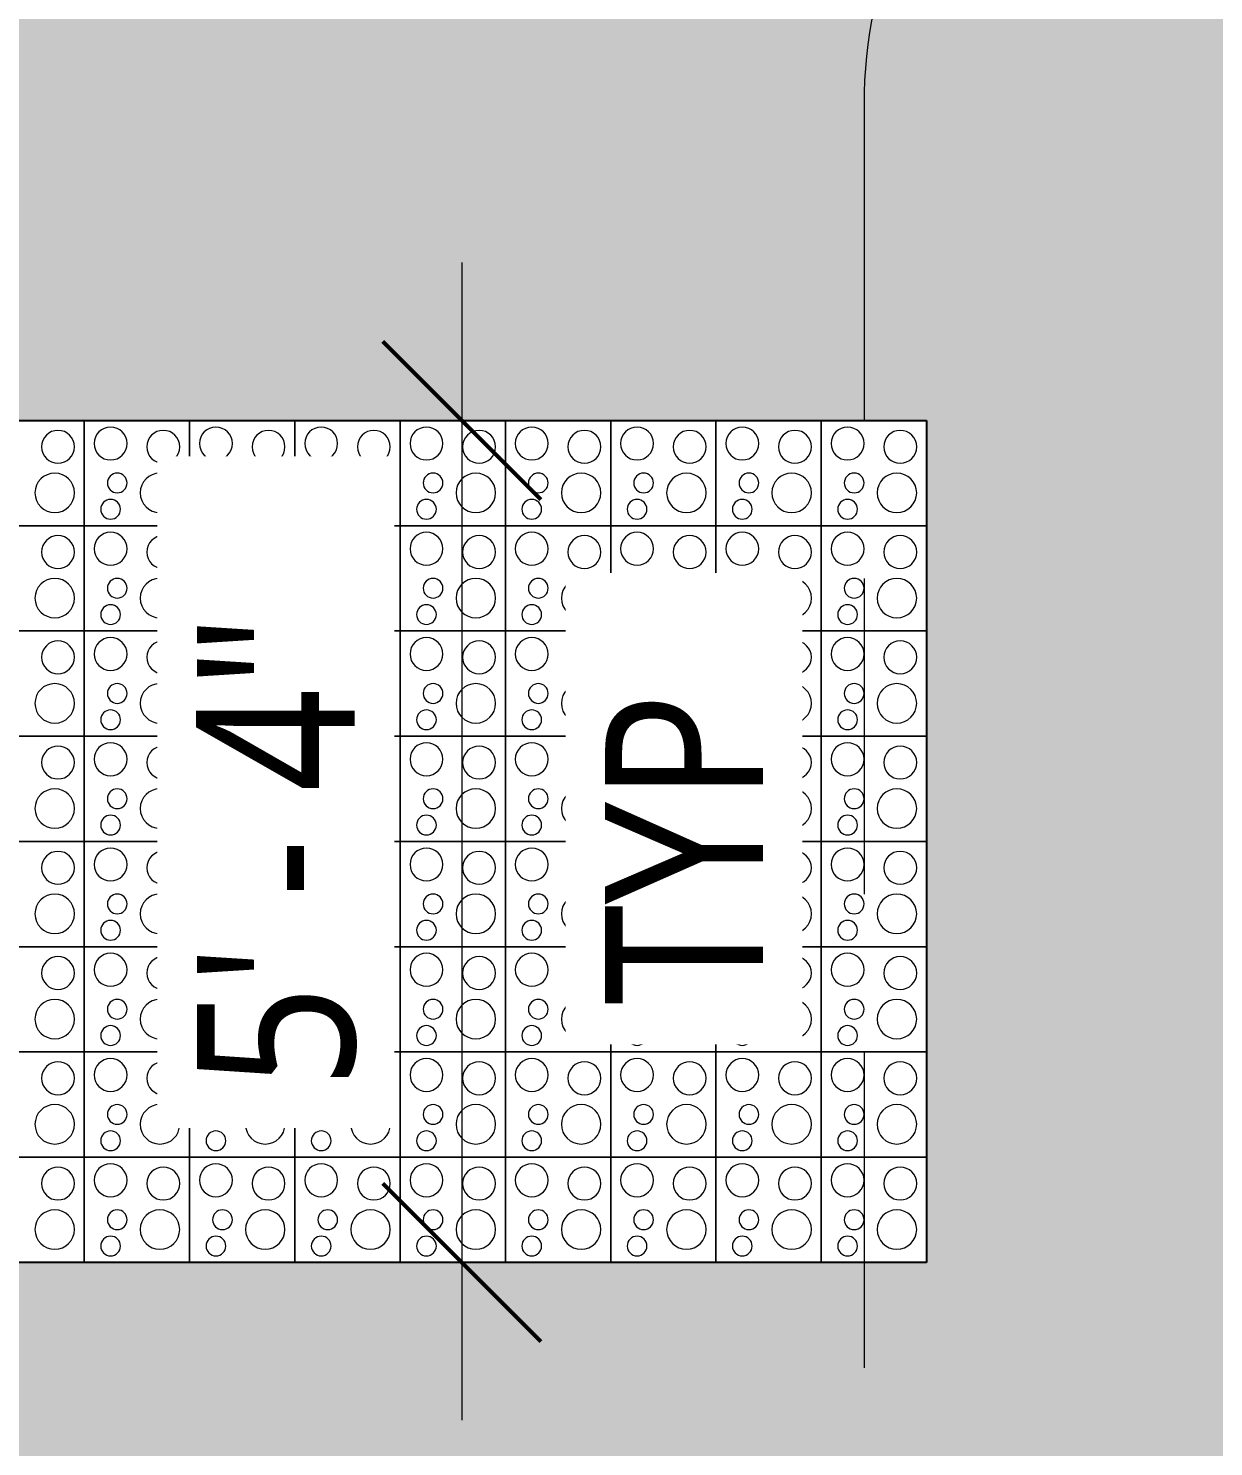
# Model space of a CAD drawing. Header units: inches. Extents: x 6 to 15224, y -733 to 6300.
# Drawn here: x 10383.9 to 10473.9, y 5111 to 5218.8 of the extents above; entities that cross this region are included whole.
import ezdxf

# ---------------------------------------------------------------- set-up
doc = ezdxf.new("R2010")
doc.units = ezdxf.units.IN
doc.header["$MEASUREMENT"] = 0
doc.linetypes.add('Hidden 3_16_', pattern=[36, 24, -12])
for name, color, linetype, lineweight in [('A-ANNO-DIMS', 211, 'Continuous', 13), ('A-ANNO-DIMS-128', 211, 'Continuous', 13), ('A-GLAZ', 151, 'Continuous', 25), ('A-WALL', 113, 'Continuous', 25), ('A-WALL-PATT', 111, 'Continuous', 25), ('M-EQPM-HDLN', 50, 'Hidden 3_16_', 13)]:
    doc.layers.add(name, color=color, linetype=linetype, lineweight=lineweight)
doc.styles.add('Open Sans_8', font='OpenSans-Regular.ttf', dxfattribs={"width": 0.88, "height": 12})
doc.dimstyles.new('Linear_-_3_32__1', dxfattribs={"dimscale": 12, "dimtxt": 12.89496, "dimasz": 1, "dimexe": 1, "dimexo": 0.666667, "dimgap": 0.333333, "dimtad": 1, "dimdec": 8, "dimrnd": 0.003906, "dimzin": 3, "dimdsep": 46, "dimlunit": 4, "dimtxsty": 'Open Sans_8', "dimblk1": 'OBLIQUE', "dimblk2": 'OBLIQUE', "dimsah": 1, "dimcen": 0.09, "dimdle": 1, "dimadec": 3, "dimazin": 2, "dimtfac": 1, "dimtdec": 4, "dimtix": 1, "dimtmove": 0, "dimatfit": 3, "dimfxl": 1, "dimtvp": 1, "dimtfill": 1, "dimfrac": 2, "dimtolj": 1, "dimtzin": 0, "dimarcsym": 2})

# ---------------------------------------------------------------- blocks, each defined once
blk = doc.blocks.new('ME Louvers w Trim-AM - 48_ x 120_-V173-EAST ELEVATION')
at = {"layer": 'M-EQPM-HDLN'}
blk.add_line((929.25, 5213), (929.25, 5091.5), dxfattribs=at)
blk.add_arc((965.25, 5213), 36, 90, 180, dxfattribs=at)
blk = doc.blocks.new('WD Breeze Block-TS - 8x18-20231558-EAST ELEVATION')
at = {"layer": 'A-GLAZ', "lineweight": 13}
for p, q in [((558, 5181), (558, 5189)), ((558, 5189), (558, 5181)), ((566, 5181), (566, 5189)), ((566, 5189), (566, 5181)), ((574, 5181), (574, 5189)), ((574, 5189), (574, 5181)), ((582, 5181), (582, 5189)), ((582, 5189), (582, 5181)), ((590, 5181), (590, 5189)), ((590, 5189), (590, 5181)), ((598, 5181), (598, 5189)), ((598, 5189), (598, 5181)), ((606, 5181), (606, 5189)), ((606, 5189), (606, 5181)), ((614, 5181), (614, 5189)), ((614, 5189), (614, 5181)), ((558, 5181), (550, 5181)), ((550, 5181), (558, 5181)), ((566, 5181), (558, 5181)), ((558, 5173), (558, 5181)), ((558, 5181), (566, 5181)), ((558, 5181), (558, 5173)), ((574, 5181), (566, 5181)), ((566, 5173), (566, 5181)), ((566, 5181), (574, 5181)), ((566, 5181), (566, 5173)), ((582, 5181), (574, 5181)), ((574, 5173), (574, 5181)), ((574, 5181), (582, 5181)), ((574, 5181), (574, 5173)), ((590, 5181), (582, 5181)), ((582, 5173), (582, 5181)), ((582, 5181), (590, 5181)), ((582, 5181), (582, 5173)), ((598, 5181), (590, 5181)), ((590, 5173), (590, 5181)), ((590, 5181), (598, 5181)), ((590, 5181), (590, 5173)), ((606, 5181), (598, 5181)), ((598, 5173), (598, 5181)), ((598, 5181), (606, 5181)), ((598, 5181), (598, 5173)), ((614, 5181), (606, 5181)), ((606, 5173), (606, 5181)), ((606, 5181), (614, 5181)), ((606, 5181), (606, 5173)), ((622, 5181), (614, 5181)), ((614, 5173), (614, 5181)), ((614, 5181), (622, 5181)), ((614, 5181), (614, 5173)), ((558, 5173), (550, 5173)), ((550, 5173), (558, 5173)), ((566, 5173), (558, 5173)), ((558, 5165), (558, 5173)), ((558, 5173), (566, 5173)), ((558, 5173), (558, 5165)), ((574, 5173), (566, 5173)), ((566, 5165), (566, 5173)), ((566, 5173), (574, 5173)), ((566, 5173), (566, 5165)), ((582, 5173), (574, 5173)), ((574, 5165), (574, 5173)), ((574, 5173), (582, 5173)), ((574, 5173), (574, 5165)), ((590, 5173), (582, 5173)), ((582, 5165), (582, 5173)), ((582, 5173), (590, 5173)), ((582, 5173), (582, 5165)), ((598, 5173), (590, 5173)), ((590, 5165), (590, 5173)), ((590, 5173), (598, 5173)), ((590, 5173), (590, 5165)), ((606, 5173), (598, 5173)), ((598, 5165), (598, 5173)), ((598, 5173), (606, 5173)), ((598, 5173), (598, 5165)), ((614, 5173), (606, 5173)), ((606, 5165), (606, 5173)), ((606, 5173), (614, 5173)), ((606, 5173), (606, 5165)), ((622, 5173), (614, 5173)), ((614, 5165), (614, 5173)), ((614, 5173), (622, 5173)), ((614, 5173), (614, 5165)), ((558, 5165), (550, 5165)), ((550, 5165), (558, 5165)), ((566, 5165), (558, 5165)), ((558, 5157), (558, 5165)), ((558, 5165), (566, 5165)), ((558, 5165), (558, 5157)), ((574, 5165), (566, 5165)), ((566, 5157), (566, 5165)), ((566, 5165), (574, 5165)), ((566, 5165), (566, 5157)), ((582, 5165), (574, 5165)), ((574, 5157), (574, 5165)), ((574, 5165), (582, 5165)), ((574, 5165), (574, 5157)), ((590, 5165), (582, 5165)), ((582, 5157), (582, 5165)), ((582, 5165), (590, 5165)), ((582, 5165), (582, 5157)), ((598, 5165), (590, 5165)), ((590, 5157), (590, 5165)), ((590, 5165), (598, 5165)), ((590, 5165), (590, 5157)), ((606, 5165), (598, 5165)), ((598, 5157), (598, 5165)), ((598, 5165), (606, 5165)), ((598, 5165), (598, 5157)), ((614, 5165), (606, 5165)), ((606, 5157), (606, 5165)), ((606, 5165), (614, 5165)), ((606, 5165), (606, 5157)), ((622, 5165), (614, 5165)), ((614, 5157), (614, 5165)), ((614, 5165), (622, 5165)), ((614, 5165), (614, 5157)), ((558, 5157), (550, 5157)), ((550, 5157), (558, 5157)), ((566, 5157), (558, 5157)), ((558, 5149), (558, 5157)), ((558, 5157), (566, 5157)), ((558, 5157), (558, 5149)), ((574, 5157), (566, 5157)), ((566, 5149), (566, 5157)), ((566, 5157), (574, 5157)), ((566, 5157), (566, 5149)), ((582, 5157), (574, 5157)), ((574, 5149), (574, 5157)), ((574, 5157), (582, 5157)), ((574, 5157), (574, 5149)), ((590, 5157), (582, 5157)), ((582, 5149), (582, 5157)), ((582, 5157), (590, 5157)), ((582, 5157), (582, 5149)), ((598, 5157), (590, 5157)), ((590, 5149), (590, 5157)), ((590, 5157), (598, 5157)), ((590, 5157), (590, 5149)), ((606, 5157), (598, 5157)), ((598, 5149), (598, 5157)), ((598, 5157), (606, 5157)), ((598, 5157), (598, 5149)), ((614, 5157), (606, 5157)), ((606, 5149), (606, 5157)), ((606, 5157), (614, 5157)), ((606, 5157), (606, 5149)), ((622, 5157), (614, 5157)), ((614, 5149), (614, 5157)), ((614, 5157), (622, 5157)), ((614, 5157), (614, 5149)), ((558, 5149), (550, 5149)), ((550, 5149), (558, 5149)), ((566, 5149), (558, 5149)), ((558, 5141), (558, 5149)), ((558, 5149), (566, 5149)), ((558, 5149), (558, 5141)), ((574, 5149), (566, 5149)), ((566, 5141), (566, 5149)), ((566, 5149), (574, 5149)), ((566, 5149), (566, 5141)), ((582, 5149), (574, 5149)), ((574, 5141), (574, 5149)), ((574, 5149), (582, 5149)), ((574, 5149), (574, 5141)), ((590, 5149), (582, 5149)), ((582, 5141), (582, 5149)), ((582, 5149), (590, 5149)), ((582, 5149), (582, 5141)), ((598, 5149), (590, 5149)), ((590, 5141), (590, 5149)), ((590, 5149), (598, 5149)), ((590, 5149), (590, 5141)), ((606, 5149), (598, 5149)), ((598, 5141), (598, 5149)), ((598, 5149), (606, 5149)), ((598, 5149), (598, 5141)), ((614, 5149), (606, 5149)), ((606, 5141), (606, 5149)), ((606, 5149), (614, 5149)), ((606, 5149), (606, 5141)), ((622, 5149), (614, 5149)), ((614, 5141), (614, 5149)), ((614, 5149), (622, 5149)), ((614, 5149), (614, 5141)), ((558, 5141), (550, 5141)), ((550, 5141), (558, 5141)), ((566, 5141), (558, 5141)), ((558, 5133), (558, 5141)), ((558, 5141), (566, 5141)), ((558, 5141), (558, 5133)), ((574, 5141), (566, 5141)), ((566, 5133), (566, 5141)), ((566, 5141), (574, 5141)), ((566, 5141), (566, 5133)), ((582, 5141), (574, 5141)), ((574, 5133), (574, 5141)), ((574, 5141), (582, 5141)), ((574, 5141), (574, 5133)), ((590, 5141), (582, 5141)), ((582, 5133), (582, 5141)), ((582, 5141), (590, 5141)), ((582, 5141), (582, 5133)), ((598, 5141), (590, 5141)), ((590, 5133), (590, 5141)), ((590, 5141), (598, 5141)), ((590, 5141), (590, 5133)), ((606, 5141), (598, 5141)), ((598, 5133), (598, 5141)), ((598, 5141), (606, 5141)), ((598, 5141), (598, 5133)), ((614, 5141), (606, 5141)), ((606, 5133), (606, 5141)), ((606, 5141), (614, 5141)), ((606, 5141), (606, 5133)), ((622, 5141), (614, 5141)), ((614, 5133), (614, 5141)), ((614, 5141), (622, 5141)), ((614, 5141), (614, 5133)), ((558, 5133), (550, 5133)), ((550, 5133), (558, 5133)), ((566, 5133), (558, 5133)), ((558, 5125), (558, 5133)), ((558, 5133), (566, 5133)), ((558, 5133), (558, 5125)), ((574, 5133), (566, 5133)), ((566, 5125), (566, 5133)), ((566, 5133), (574, 5133)), ((566, 5133), (566, 5125)), ((574, 5125), (574, 5133)), ((582, 5133), (574, 5133)), ((574, 5133), (582, 5133)), ((574, 5133), (574, 5125)), ((590, 5133), (582, 5133)), ((582, 5125), (582, 5133)), ((582, 5133), (590, 5133)), ((582, 5133), (582, 5125)), ((598, 5133), (590, 5133)), ((590, 5125), (590, 5133)), ((590, 5133), (598, 5133)), ((590, 5133), (590, 5125)), ((606, 5133), (598, 5133)), ((598, 5125), (598, 5133)), ((598, 5133), (606, 5133)), ((598, 5133), (598, 5125)), ((614, 5133), (606, 5133)), ((606, 5125), (606, 5133)), ((606, 5133), (614, 5133)), ((606, 5133), (606, 5125)), ((622, 5133), (614, 5133)), ((614, 5125), (614, 5133)), ((614, 5133), (622, 5133)), ((614, 5133), (614, 5125))]:
    blk.add_line(p, q, dxfattribs=at)
for centre, radius, start, end in [((556, 5187), 1.25, 0, 180), ((560, 5187.25), 1.25, 0, 180), ((564, 5187), 1.25, 0, 180), ((568, 5187.25), 1.25, 0, 180), ((572, 5187), 1.25, 0, 180), ((576, 5187.25), 1.25, 0, 180), ((580, 5187), 1.25, 0, 180), ((584, 5187.25), 1.25, 0, 180), ((588, 5187), 1.25, 360, 180), ((592, 5187.25), 1.25, 0, 180), ((596, 5187), 1.25, 0, 180), ((600, 5187.25), 1.25, 0, 180), ((604, 5187), 1.25, 0, 180), ((608, 5187.25), 1.25, 0, 180), ((612, 5187), 1.25, 360, 180), ((616, 5187.25), 1.25, 0, 180), ((620, 5187), 1.25, 0, 180), ((556, 5187), 1.25, 180, 0), ((560, 5187.25), 1.25, 180, 0), ((564, 5187), 1.25, 180, 0), ((568, 5187.25), 1.25, 180, 0), ((572, 5187), 1.25, 180, 0), ((576, 5187.25), 1.25, 180, 0), ((580, 5187), 1.25, 180, 0), ((584, 5187.25), 1.25, 180, 0), ((588, 5187), 1.25, 180, 0), ((592, 5187.25), 1.25, 180, 0), ((596, 5187), 1.25, 180, 0), ((600, 5187.25), 1.25, 180, 0), ((604, 5187), 1.25, 180, 0), ((608, 5187.25), 1.25, 180, 0), ((612, 5187), 1.25, 180, 0), ((616, 5187.25), 1.25, 180, 0), ((620, 5187), 1.25, 180, 0), ((555.75, 5183.5), 1.5, 0, 180), ((560.5, 5184.25), 0.75, 0, 180), ((563.75, 5183.5), 1.5, 0, 180), ((568.5, 5184.25), 0.75, 0, 180), ((571.75, 5183.5), 1.5, 0, 180), ((576.5, 5184.25), 0.75, 0, 180), ((579.75, 5183.5), 1.5, 0, 180), ((584.5, 5184.25), 0.75, 0, 180), ((587.75, 5183.5), 1.5, 0, 180), ((592.5, 5184.25), 0.75, 0, 180), ((595.75, 5183.5), 1.5, 0, 180), ((600.5, 5184.25), 0.75, 0, 180), ((603.75, 5183.5), 1.5, 0, 180), ((608.5, 5184.25), 0.75, 0, 180), ((611.75, 5183.5), 1.5, 0, 180), ((616.5, 5184.25), 0.75, 0, 180), ((619.75, 5183.5), 1.5, 0, 180), ((555.75, 5183.5), 1.5, 180, 0), ((560.5, 5184.25), 0.75, 180, 0), ((563.75, 5183.5), 1.5, 180, 0), ((568.5, 5184.25), 0.75, 180, 0), ((571.75, 5183.5), 1.5, 180, 0), ((576.5, 5184.25), 0.75, 180, 0), ((579.75, 5183.5), 1.5, 180, 0), ((584.5, 5184.25), 0.75, 180, 0), ((587.75, 5183.5), 1.5, 180, 0), ((592.5, 5184.25), 0.75, 180, 0), ((595.75, 5183.5), 1.5, 180, 0), ((600.5, 5184.25), 0.75, 180, 0), ((603.75, 5183.5), 1.5, 180, 0), ((608.5, 5184.25), 0.75, 180, 0), ((611.75, 5183.5), 1.5, 180, 0), ((616.5, 5184.25), 0.75, 180, 0), ((619.75, 5183.5), 1.5, 180, 0), ((560, 5182.25), 0.75, 0, 180), ((568, 5182.25), 0.75, 0, 180), ((576, 5182.25), 0.75, 0, 180), ((584, 5182.25), 0.75, 0, 180), ((592, 5182.25), 0.75, 0, 180), ((600, 5182.25), 0.75, 0, 180), ((608, 5182.25), 0.75, 0, 180), ((616, 5182.25), 0.75, 0, 180), ((560, 5182.25), 0.75, 180, 0), ((568, 5182.25), 0.75, 180, 0), ((576, 5182.25), 0.75, 180, 0), ((584, 5182.25), 0.75, 180, 0), ((592, 5182.25), 0.75, 180, 0), ((600, 5182.25), 0.75, 180, 0), ((608, 5182.25), 0.75, 180, 0), ((616, 5182.25), 0.75, 180, 0), ((556, 5179), 1.25, 0, 180), ((560, 5179.25), 1.25, 0, 180), ((564, 5179), 1.25, 0, 180), ((568, 5179.25), 1.25, 0, 180), ((572, 5179), 1.25, 0, 180), ((576, 5179.25), 1.25, 0, 180), ((580, 5179), 1.25, 0, 180), ((584, 5179.25), 1.25, 0, 180), ((588, 5179), 1.25, 0, 180), ((592, 5179.25), 1.25, 0, 180), ((596, 5179), 1.25, 0, 180), ((600, 5179.25), 1.25, 0, 180), ((604, 5179), 1.25, 0, 180), ((608, 5179.25), 1.25, 0, 180), ((612, 5179), 1.25, 0, 180), ((616, 5179.25), 1.25, 0, 180), ((620, 5179), 1.25, 0, 180), ((560, 5179.25), 1.25, 180, 0), ((568, 5179.25), 1.25, 180, 0), ((576, 5179.25), 1.25, 180, 0), ((584, 5179.25), 1.25, 180, 0), ((592, 5179.25), 1.25, 180, 0), ((600, 5179.25), 1.25, 180, 0), ((608, 5179.25), 1.25, 180, 0), ((616, 5179.25), 1.25, 180, 0), ((556, 5179), 1.25, 180, 0), ((564, 5179), 1.25, 180, 0), ((572, 5179), 1.25, 180, 0), ((580, 5179), 1.25, 180, 0), ((588, 5179), 1.25, 180, 0), ((596, 5179), 1.25, 180, 0), ((604, 5179), 1.25, 180, 0), ((612, 5179), 1.25, 180, 0), ((620, 5179), 1.25, 180, 0), ((555.75, 5175.5), 1.5, 0, 180), ((560.5, 5176.25), 0.75, 0, 180), ((563.75, 5175.5), 1.5, 0, 180), ((568.5, 5176.25), 0.75, 0, 180), ((571.75, 5175.5), 1.5, 0, 180), ((576.5, 5176.25), 0.75, 0, 180), ((579.75, 5175.5), 1.5, 0, 180), ((584.5, 5176.25), 0.75, 0, 180), ((587.75, 5175.5), 1.5, 0, 180), ((592.5, 5176.25), 0.75, 0, 180), ((595.75, 5175.5), 1.5, 0, 180), ((600.5, 5176.25), 0.75, 0, 180), ((603.75, 5175.5), 1.5, 0, 180), ((608.5, 5176.25), 0.75, 0, 180), ((611.75, 5175.5), 1.5, 0, 180), ((616.5, 5176.25), 0.75, 0, 180), ((619.75, 5175.5), 1.5, 0, 180), ((560.5, 5176.25), 0.75, 180, 0), ((568.5, 5176.25), 0.75, 180, 0), ((576.5, 5176.25), 0.75, 180, 0), ((584.5, 5176.25), 0.75, 180, 0), ((592.5, 5176.25), 0.75, 180, 0), ((600.5, 5176.25), 0.75, 180, 0), ((608.5, 5176.25), 0.75, 180, 0), ((616.5, 5176.25), 0.75, 180, 0), ((555.75, 5175.5), 1.5, 180, 0), ((560, 5174.25), 0.75, 0, 180), ((563.75, 5175.5), 1.5, 180, 0), ((568, 5174.25), 0.75, 0, 180), ((571.75, 5175.5), 1.5, 180, 0), ((576, 5174.25), 0.75, 0, 180), ((579.75, 5175.5), 1.5, 180, 0), ((584, 5174.25), 0.75, 0, 180), ((587.75, 5175.5), 1.5, 180, 0), ((592, 5174.25), 0.75, 0, 180), ((595.75, 5175.5), 1.5, 180, 0), ((600, 5174.25), 0.75, 0, 180), ((603.75, 5175.5), 1.5, 180, 0), ((608, 5174.25), 0.75, 0, 180), ((611.75, 5175.5), 1.5, 180, 0), ((616, 5174.25), 0.75, 0, 180), ((619.75, 5175.5), 1.5, 180, 0), ((560, 5174.25), 0.75, 180, 0), ((568, 5174.25), 0.75, 180, 0), ((576, 5174.25), 0.75, 180, 0), ((584, 5174.25), 0.75, 180, 0), ((592, 5174.25), 0.75, 180, 0), ((600, 5174.25), 0.75, 180, 0), ((608, 5174.25), 0.75, 180, 0), ((616, 5174.25), 0.75, 180, 0), ((556, 5171), 1.25, 0, 180), ((560, 5171.25), 1.25, 0, 180), ((564, 5171), 1.25, 0, 180), ((568, 5171.25), 1.25, 0, 180), ((572, 5171), 1.25, 0, 180), ((576, 5171.25), 1.25, 0, 180), ((580, 5171), 1.25, 0, 180), ((584, 5171.25), 1.25, 0, 180), ((588, 5171), 1.25, 360, 180), ((592, 5171.25), 1.25, 0, 180), ((596, 5171), 1.25, 0, 180), ((600, 5171.25), 1.25, 0, 180), ((604, 5171), 1.25, 0, 180), ((608, 5171.25), 1.25, 0, 180), ((612, 5171), 1.25, 360, 180), ((616, 5171.25), 1.25, 0, 180), ((620, 5171), 1.25, 0, 180), ((556, 5171), 1.25, 180, 0), ((560, 5171.25), 1.25, 180, 0), ((564, 5171), 1.25, 180, 0), ((568, 5171.25), 1.25, 180, 0), ((572, 5171), 1.25, 180, 0), ((576, 5171.25), 1.25, 180, 0), ((580, 5171), 1.25, 180, 0), ((584, 5171.25), 1.25, 180, 0), ((588, 5171), 1.25, 180, 0), ((592, 5171.25), 1.25, 180, 0), ((596, 5171), 1.25, 180, 0), ((600, 5171.25), 1.25, 180, 0), ((604, 5171), 1.25, 180, 0), ((608, 5171.25), 1.25, 180, 0), ((612, 5171), 1.25, 180, 0), ((616, 5171.25), 1.25, 180, 0), ((620, 5171), 1.25, 180, 0), ((555.75, 5167.5), 1.5, 0, 180), ((560.5, 5168.25), 0.75, 0, 180), ((563.75, 5167.5), 1.5, 0, 180), ((568.5, 5168.25), 0.75, 0, 180), ((571.75, 5167.5), 1.5, 0, 180), ((576.5, 5168.25), 0.75, 0, 180), ((579.75, 5167.5), 1.5, 0, 180), ((584.5, 5168.25), 0.75, 0, 180), ((587.75, 5167.5), 1.5, 0, 180), ((592.5, 5168.25), 0.75, 0, 180), ((595.75, 5167.5), 1.5, 0, 180), ((600.5, 5168.25), 0.75, 0, 180), ((603.75, 5167.5), 1.5, 0, 180), ((608.5, 5168.25), 0.75, 0, 180), ((611.75, 5167.5), 1.5, 0, 180), ((616.5, 5168.25), 0.75, 0, 180), ((619.75, 5167.5), 1.5, 0, 180), ((555.75, 5167.5), 1.5, 180, 0), ((560.5, 5168.25), 0.75, 180, 0), ((563.75, 5167.5), 1.5, 180, 0), ((568.5, 5168.25), 0.75, 180, 0), ((571.75, 5167.5), 1.5, 180, 0), ((576.5, 5168.25), 0.75, 180, 0), ((579.75, 5167.5), 1.5, 180, 0), ((584.5, 5168.25), 0.75, 180, 0), ((587.75, 5167.5), 1.5, 180, 0), ((592.5, 5168.25), 0.75, 180, 0), ((595.75, 5167.5), 1.5, 180, 0), ((600.5, 5168.25), 0.75, 180, 0), ((603.75, 5167.5), 1.5, 180, 0), ((608.5, 5168.25), 0.75, 180, 0), ((611.75, 5167.5), 1.5, 180, 0), ((616.5, 5168.25), 0.75, 180, 0), ((619.75, 5167.5), 1.5, 180, 0), ((560, 5166.25), 0.75, 0, 180), ((560, 5166.25), 0.75, 180, 0), ((568, 5166.25), 0.75, 0, 180), ((568, 5166.25), 0.75, 180, 0), ((576, 5166.25), 0.75, 0, 180), ((576, 5166.25), 0.75, 180, 0), ((584, 5166.25), 0.75, 0, 180), ((584, 5166.25), 0.75, 180, 0), ((592, 5166.25), 0.75, 0, 180), ((592, 5166.25), 0.75, 180, 0), ((600, 5166.25), 0.75, 0, 180), ((600, 5166.25), 0.75, 180, 0), ((608, 5166.25), 0.75, 0, 180), ((608, 5166.25), 0.75, 180, 0), ((616, 5166.25), 0.75, 0, 180), ((616, 5166.25), 0.75, 180, 0), ((556, 5163), 1.25, 0, 180), ((560, 5163.25), 1.25, 0, 180), ((564, 5163), 1.25, 0, 180), ((568, 5163.25), 1.25, 0, 180), ((572, 5163), 1.25, 0, 180), ((576, 5163.25), 1.25, 0, 180), ((580, 5163), 1.25, 0, 180), ((584, 5163.25), 1.25, 0, 180), ((588, 5163), 1.25, 360, 180), ((592, 5163.25), 1.25, 0, 180), ((596, 5163), 1.25, 0, 180), ((600, 5163.25), 1.25, 0, 180), ((604, 5163), 1.25, 0, 180), ((608, 5163.25), 1.25, 0, 180), ((612, 5163), 1.25, 360, 180), ((616, 5163.25), 1.25, 0, 180), ((620, 5163), 1.25, 0, 180), ((556, 5163), 1.25, 180, 0), ((560, 5163.25), 1.25, 180, 0), ((564, 5163), 1.25, 180, 0), ((568, 5163.25), 1.25, 180, 0), ((572, 5163), 1.25, 180, 0), ((576, 5163.25), 1.25, 180, 0), ((580, 5163), 1.25, 180, 0), ((584, 5163.25), 1.25, 180, 0), ((588, 5163), 1.25, 180, 0), ((592, 5163.25), 1.25, 180, 0), ((596, 5163), 1.25, 180, 0), ((600, 5163.25), 1.25, 180, 0), ((604, 5163), 1.25, 180, 0), ((608, 5163.25), 1.25, 180, 0), ((612, 5163), 1.25, 180, 0), ((616, 5163.25), 1.25, 180, 0), ((620, 5163), 1.25, 180, 0), ((555.75, 5159.5), 1.5, 0, 180), ((560.5, 5160.25), 0.75, 0, 180), ((563.75, 5159.5), 1.5, 0, 180), ((568.5, 5160.25), 0.75, 0, 180), ((571.75, 5159.5), 1.5, 0, 180), ((576.5, 5160.25), 0.75, 0, 180), ((579.75, 5159.5), 1.5, 0, 180), ((584.5, 5160.25), 0.75, 0, 180), ((587.75, 5159.5), 1.5, 0, 180), ((592.5, 5160.25), 0.75, 0, 180), ((595.75, 5159.5), 1.5, 0, 180), ((600.5, 5160.25), 0.75, 0, 180), ((603.75, 5159.5), 1.5, 0, 180), ((608.5, 5160.25), 0.75, 0, 180), ((611.75, 5159.5), 1.5, 0, 180), ((616.5, 5160.25), 0.75, 0, 180), ((619.75, 5159.5), 1.5, 0, 180), ((560.5, 5160.25), 0.75, 180, 0), ((568.5, 5160.25), 0.75, 180, 0), ((576.5, 5160.25), 0.75, 180, 0), ((584.5, 5160.25), 0.75, 180, 0), ((592.5, 5160.25), 0.75, 180, 0), ((600.5, 5160.25), 0.75, 180, 0), ((608.5, 5160.25), 0.75, 180, 0), ((616.5, 5160.25), 0.75, 180, 0), ((555.75, 5159.5), 1.5, 180, 0), ((560, 5158.25), 0.75, 0, 180), ((563.75, 5159.5), 1.5, 180, 0), ((568, 5158.25), 0.75, 0, 180), ((571.75, 5159.5), 1.5, 180, 0), ((576, 5158.25), 0.75, 0, 180), ((579.75, 5159.5), 1.5, 180, 0), ((584, 5158.25), 0.75, 0, 180), ((587.75, 5159.5), 1.5, 180, 0), ((592, 5158.25), 0.75, 0, 180), ((595.75, 5159.5), 1.5, 180, 0), ((600, 5158.25), 0.75, 0, 180), ((603.75, 5159.5), 1.5, 180, 0), ((608, 5158.25), 0.75, 0, 180), ((611.75, 5159.5), 1.5, 180, 0), ((616, 5158.25), 0.75, 0, 180), ((619.75, 5159.5), 1.5, 180, 0), ((560, 5158.25), 0.75, 180, 0), ((568, 5158.25), 0.75, 180, 0), ((576, 5158.25), 0.75, 180, 0), ((584, 5158.25), 0.75, 180, 0), ((592, 5158.25), 0.75, 180, 0), ((600, 5158.25), 0.75, 180, 0), ((608, 5158.25), 0.75, 180, 0), ((616, 5158.25), 0.75, 180, 0), ((560, 5155.25), 1.25, 0, 180), ((568, 5155.25), 1.25, 0, 180), ((576, 5155.25), 1.25, 0, 180), ((584, 5155.25), 1.25, 0, 180), ((592, 5155.25), 1.25, 0, 180), ((600, 5155.25), 1.25, 0, 180), ((608, 5155.25), 1.25, 0, 180), ((616, 5155.25), 1.25, 0, 180), ((556, 5155), 1.25, 0, 180), ((564, 5155), 1.25, 0, 180), ((572, 5155), 1.25, 0, 180), ((580, 5155), 1.25, 0, 180), ((588, 5155), 1.25, 360, 180), ((596, 5155), 1.25, 0, 180), ((604, 5155), 1.25, 0, 180), ((612, 5155), 1.25, 360, 180), ((620, 5155), 1.25, 0, 180), ((556, 5155), 1.25, 180, 0), ((560, 5155.25), 1.25, 180, 0), ((564, 5155), 1.25, 180, 0), ((568, 5155.25), 1.25, 180, 0), ((572, 5155), 1.25, 180, 0), ((576, 5155.25), 1.25, 180, 0), ((580, 5155), 1.25, 180, 0), ((584, 5155.25), 1.25, 180, 0), ((588, 5155), 1.25, 180, 0), ((592, 5155.25), 1.25, 180, 0), ((596, 5155), 1.25, 180, 0), ((600, 5155.25), 1.25, 180, 0), ((604, 5155), 1.25, 180, 0), ((608, 5155.25), 1.25, 180, 0), ((612, 5155), 1.25, 180, 0), ((616, 5155.25), 1.25, 180, 0), ((620, 5155), 1.25, 180, 0), ((555.75, 5151.5), 1.5, 0, 180), ((560.5, 5152.25), 0.75, 0, 180), ((560.5, 5152.25), 0.75, 180, 0), ((563.75, 5151.5), 1.5, 0, 180), ((568.5, 5152.25), 0.75, 0, 180), ((568.5, 5152.25), 0.75, 180, 0), ((571.75, 5151.5), 1.5, 0, 180), ((576.5, 5152.25), 0.75, 0, 180), ((576.5, 5152.25), 0.75, 180, 0), ((579.75, 5151.5), 1.5, 0, 180), ((584.5, 5152.25), 0.75, 0, 180), ((584.5, 5152.25), 0.75, 180, 0), ((587.75, 5151.5), 1.5, 0, 180), ((592.5, 5152.25), 0.75, 0, 180), ((592.5, 5152.25), 0.75, 180, 0), ((595.75, 5151.5), 1.5, 0, 180), ((600.5, 5152.25), 0.75, 0, 180), ((600.5, 5152.25), 0.75, 180, 0), ((603.75, 5151.5), 1.5, 0, 180), ((608.5, 5152.25), 0.75, 0, 180), ((608.5, 5152.25), 0.75, 180, 0), ((611.75, 5151.5), 1.5, 0, 180), ((616.5, 5152.25), 0.75, 0, 180), ((616.5, 5152.25), 0.75, 180, 0), ((619.75, 5151.5), 1.5, 0, 180), ((555.75, 5151.5), 1.5, 180, 0), ((563.75, 5151.5), 1.5, 180, 0), ((571.75, 5151.5), 1.5, 180, 0), ((579.75, 5151.5), 1.5, 180, 0), ((587.75, 5151.5), 1.5, 180, 0), ((595.75, 5151.5), 1.5, 180, 0), ((603.75, 5151.5), 1.5, 180, 0), ((611.75, 5151.5), 1.5, 180, 0), ((619.75, 5151.5), 1.5, 180, 0), ((560, 5150.25), 0.75, 0, 180), ((560, 5150.25), 0.75, 180, 0), ((568, 5150.25), 0.75, 0, 180), ((568, 5150.25), 0.75, 180, 0), ((576, 5150.25), 0.75, 0, 180), ((576, 5150.25), 0.75, 180, 0), ((584, 5150.25), 0.75, 0, 180), ((584, 5150.25), 0.75, 180, 0), ((592, 5150.25), 0.75, 0, 180), ((592, 5150.25), 0.75, 180, 0), ((600, 5150.25), 0.75, 0, 180), ((600, 5150.25), 0.75, 180, 0), ((608, 5150.25), 0.75, 0, 180), ((608, 5150.25), 0.75, 180, 0), ((616, 5150.25), 0.75, 0, 180), ((616, 5150.25), 0.75, 180, 0), ((556, 5147), 1.25, 0, 180), ((560, 5147.25), 1.25, 0, 180), ((564, 5147), 1.25, 0, 180), ((568, 5147.25), 1.25, 0, 180), ((572, 5147), 1.25, 0, 180), ((576, 5147.25), 1.25, 0, 180), ((580, 5147), 1.25, 0, 180), ((584, 5147.25), 1.25, 0, 180), ((588, 5147), 1.25, 360, 180), ((592, 5147.25), 1.25, 0, 180), ((596, 5147), 1.25, 0, 180), ((600, 5147.25), 1.25, 0, 180), ((604, 5147), 1.25, 0, 180), ((608, 5147.25), 1.25, 0, 180), ((612, 5147), 1.25, 360, 180), ((616, 5147.25), 1.25, 0, 180), ((620, 5147), 1.25, 0, 180), ((556, 5147), 1.25, 180, 0), ((560, 5147.25), 1.25, 180, 0), ((564, 5147), 1.25, 180, 0), ((568, 5147.25), 1.25, 180, 0), ((572, 5147), 1.25, 180, 0), ((576, 5147.25), 1.25, 180, 0), ((580, 5147), 1.25, 180, 0), ((584, 5147.25), 1.25, 180, 0), ((588, 5147), 1.25, 180, 0), ((592, 5147.25), 1.25, 180, 0), ((596, 5147), 1.25, 180, 0), ((600, 5147.25), 1.25, 180, 0), ((604, 5147), 1.25, 180, 0), ((608, 5147.25), 1.25, 180, 0), ((612, 5147), 1.25, 180, 0), ((616, 5147.25), 1.25, 180, 0), ((620, 5147), 1.25, 180, 0), ((555.75, 5143.5), 1.5, 0, 180), ((560.5, 5144.25), 0.75, 0, 180), ((563.75, 5143.5), 1.5, 0, 180), ((568.5, 5144.25), 0.75, 0, 180), ((571.75, 5143.5), 1.5, 0, 180), ((576.5, 5144.25), 0.75, 0, 180), ((579.75, 5143.5), 1.5, 0, 180), ((584.5, 5144.25), 0.75, 0, 180), ((587.75, 5143.5), 1.5, 0, 180), ((592.5, 5144.25), 0.75, 0, 180), ((595.75, 5143.5), 1.5, 0, 180), ((600.5, 5144.25), 0.75, 0, 180), ((603.75, 5143.5), 1.5, 0, 180), ((608.5, 5144.25), 0.75, 0, 180), ((611.75, 5143.5), 1.5, 0, 180), ((616.5, 5144.25), 0.75, 0, 180), ((619.75, 5143.5), 1.5, 0, 180), ((555.75, 5143.5), 1.5, 180, 0), ((560.5, 5144.25), 0.75, 180, 0), ((563.75, 5143.5), 1.5, 180, 0), ((568.5, 5144.25), 0.75, 180, 0), ((571.75, 5143.5), 1.5, 180, 0), ((576.5, 5144.25), 0.75, 180, 0), ((579.75, 5143.5), 1.5, 180, 0), ((584.5, 5144.25), 0.75, 180, 0), ((587.75, 5143.5), 1.5, 180, 0), ((592.5, 5144.25), 0.75, 180, 0), ((595.75, 5143.5), 1.5, 180, 0), ((600.5, 5144.25), 0.75, 180, 0), ((603.75, 5143.5), 1.5, 180, 0), ((608.5, 5144.25), 0.75, 180, 0), ((611.75, 5143.5), 1.5, 180, 0), ((616.5, 5144.25), 0.75, 180, 0), ((619.75, 5143.5), 1.5, 180, 0), ((560, 5142.25), 0.75, 0, 180), ((568, 5142.25), 0.75, 0, 180), ((576, 5142.25), 0.75, 0, 180), ((584, 5142.25), 0.75, 0, 180), ((592, 5142.25), 0.75, 0, 180), ((600, 5142.25), 0.75, 0, 180), ((608, 5142.25), 0.75, 0, 180), ((616, 5142.25), 0.75, 0, 180), ((560, 5142.25), 0.75, 180, 0), ((568, 5142.25), 0.75, 180, 0), ((576, 5142.25), 0.75, 180, 0), ((584, 5142.25), 0.75, 180, 0), ((592, 5142.25), 0.75, 180, 0), ((600, 5142.25), 0.75, 180, 0), ((608, 5142.25), 0.75, 180, 0), ((616, 5142.25), 0.75, 180, 0), ((560, 5139.25), 1.25, 0, 180), ((568, 5139.25), 1.25, 0, 180), ((576, 5139.25), 1.25, 0, 180), ((584, 5139.25), 1.25, 0, 180), ((592, 5139.25), 1.25, 0, 180), ((600, 5139.25), 1.25, 0, 180), ((608, 5139.25), 1.25, 0, 180), ((616, 5139.25), 1.25, 0, 180), ((556, 5139), 1.25, 0, 180), ((560, 5139.25), 1.25, 180, 0), ((564, 5139), 1.25, 0, 180), ((568, 5139.25), 1.25, 180, 0), ((572, 5139), 1.25, 0, 180), ((576, 5139.25), 1.25, 180, 0), ((580, 5139), 1.25, 0, 180), ((584, 5139.25), 1.25, 180, 0), ((588, 5139), 1.25, 360, 180), ((592, 5139.25), 1.25, 180, 0), ((596, 5139), 1.25, 0, 180), ((600, 5139.25), 1.25, 180, 0), ((604, 5139), 1.25, 0, 180), ((608, 5139.25), 1.25, 180, 0), ((612, 5139), 1.25, 360, 180), ((616, 5139.25), 1.25, 180, 0), ((620, 5139), 1.25, 0, 180), ((556, 5139), 1.25, 180, 0), ((564, 5139), 1.25, 180, 0), ((572, 5139), 1.25, 180, 0), ((580, 5139), 1.25, 180, 0), ((588, 5139), 1.25, 180, 0), ((596, 5139), 1.25, 180, 0), ((604, 5139), 1.25, 180, 0), ((612, 5139), 1.25, 180, 0), ((620, 5139), 1.25, 180, 0), ((555.75, 5135.5), 1.5, 0, 180), ((560.5, 5136.25), 0.75, 0, 180), ((560.5, 5136.25), 0.75, 180, 0), ((563.75, 5135.5), 1.5, 0, 180), ((568.5, 5136.25), 0.75, 0, 180), ((568.5, 5136.25), 0.75, 180, 0), ((571.75, 5135.5), 1.5, 0, 180), ((576.5, 5136.25), 0.75, 0, 180), ((576.5, 5136.25), 0.75, 180, 0), ((579.75, 5135.5), 1.5, 0, 180), ((584.5, 5136.25), 0.75, 0, 180), ((584.5, 5136.25), 0.75, 180, 0), ((587.75, 5135.5), 1.5, 0, 180), ((592.5, 5136.25), 0.75, 0, 180), ((592.5, 5136.25), 0.75, 180, 0), ((595.75, 5135.5), 1.5, 0, 180), ((600.5, 5136.25), 0.75, 0, 180), ((600.5, 5136.25), 0.75, 180, 0), ((603.75, 5135.5), 1.5, 0, 180), ((608.5, 5136.25), 0.75, 0, 180), ((608.5, 5136.25), 0.75, 180, 0), ((611.75, 5135.5), 1.5, 0, 180), ((616.5, 5136.25), 0.75, 0, 180), ((616.5, 5136.25), 0.75, 180, 0), ((619.75, 5135.5), 1.5, 0, 180), ((555.75, 5135.5), 1.5, 180, 0), ((560, 5134.25), 0.75, 0, 180), ((563.75, 5135.5), 1.5, 180, 0), ((568, 5134.25), 0.75, 0, 180), ((571.75, 5135.5), 1.5, 180, 0), ((576, 5134.25), 0.75, 0, 180), ((579.75, 5135.5), 1.5, 180, 0), ((584, 5134.25), 0.75, 0, 180), ((587.75, 5135.5), 1.5, 180, 0), ((592, 5134.25), 0.75, 0, 180), ((595.75, 5135.5), 1.5, 180, 0), ((600, 5134.25), 0.75, 0, 180), ((603.75, 5135.5), 1.5, 180, 0), ((608, 5134.25), 0.75, 0, 180), ((611.75, 5135.5), 1.5, 180, 0), ((616, 5134.25), 0.75, 0, 180), ((619.75, 5135.5), 1.5, 180, 0), ((560, 5134.25), 0.75, 180, 0), ((568, 5134.25), 0.75, 180, 0), ((576, 5134.25), 0.75, 180, 0), ((584, 5134.25), 0.75, 180, 0), ((592, 5134.25), 0.75, 180, 0), ((600, 5134.25), 0.75, 180, 0), ((608, 5134.25), 0.75, 180, 0), ((616, 5134.25), 0.75, 180, 0), ((556, 5131), 1.25, 0, 180), ((560, 5131.25), 1.25, 0, 180), ((564, 5131), 1.25, 0, 180), ((568, 5131.25), 1.25, 0, 180), ((572, 5131), 1.25, 0, 180), ((576, 5131.25), 1.25, 0, 180), ((580, 5131), 1.25, 0, 180), ((584, 5131.25), 1.25, 0, 180), ((588, 5131), 1.25, 360, 180), ((592, 5131.25), 1.25, 0, 180), ((596, 5131), 1.25, 0, 180), ((600, 5131.25), 1.25, 0, 180), ((604, 5131), 1.25, 0, 180), ((608, 5131.25), 1.25, 0, 180), ((612, 5131), 1.25, 360, 180), ((616, 5131.25), 1.25, 0, 180), ((620, 5131), 1.25, 0, 180), ((556, 5131), 1.25, 180, 0), ((560, 5131.25), 1.25, 180, 0), ((564, 5131), 1.25, 180, 0), ((568, 5131.25), 1.25, 180, 0), ((572, 5131), 1.25, 180, 0), ((576, 5131.25), 1.25, 180, 0), ((580, 5131), 1.25, 180, 0), ((584, 5131.25), 1.25, 180, 0), ((588, 5131), 1.25, 180, 0), ((592, 5131.25), 1.25, 180, 0), ((596, 5131), 1.25, 180, 0), ((600, 5131.25), 1.25, 180, 0), ((604, 5131), 1.25, 180, 0), ((608, 5131.25), 1.25, 180, 0), ((612, 5131), 1.25, 180, 0), ((616, 5131.25), 1.25, 180, 0), ((620, 5131), 1.25, 180, 0), ((555.75, 5127.5), 1.5, 0, 180), ((560.5, 5128.25), 0.75, 0, 180), ((563.75, 5127.5), 1.5, 0, 180), ((568.5, 5128.25), 0.75, 0, 180), ((571.75, 5127.5), 1.5, 0, 180), ((576.5, 5128.25), 0.75, 0, 180), ((579.75, 5127.5), 1.5, 0, 180), ((584.5, 5128.25), 0.75, 0, 180), ((587.75, 5127.5), 1.5, 0, 180), ((592.5, 5128.25), 0.75, 0, 180), ((595.75, 5127.5), 1.5, 0, 180), ((600.5, 5128.25), 0.75, 0, 180), ((603.75, 5127.5), 1.5, 0, 180), ((608.5, 5128.25), 0.75, 0, 180), ((611.75, 5127.5), 1.5, 0, 180), ((616.5, 5128.25), 0.75, 0, 180), ((619.75, 5127.5), 1.5, 0, 180), ((555.75, 5127.5), 1.5, 180, 0), ((560.5, 5128.25), 0.75, 180, 0), ((563.75, 5127.5), 1.5, 180, 0), ((568.5, 5128.25), 0.75, 180, 0), ((571.75, 5127.5), 1.5, 180, 0), ((576.5, 5128.25), 0.75, 180, 0), ((579.75, 5127.5), 1.5, 180, 0), ((584.5, 5128.25), 0.75, 180, 0), ((587.75, 5127.5), 1.5, 180, 0), ((592.5, 5128.25), 0.75, 180, 0), ((595.75, 5127.5), 1.5, 180, 0), ((600.5, 5128.25), 0.75, 180, 0), ((603.75, 5127.5), 1.5, 180, 0), ((608.5, 5128.25), 0.75, 180, 0), ((611.75, 5127.5), 1.5, 180, 0), ((616.5, 5128.25), 0.75, 180, 0), ((619.75, 5127.5), 1.5, 180, 0), ((560, 5126.25), 0.75, 0, 180), ((560, 5126.25), 0.75, 180, 0), ((568, 5126.25), 0.75, 0, 180), ((568, 5126.25), 0.75, 180, 0), ((576, 5126.25), 0.75, 0, 180), ((576, 5126.25), 0.75, 180, 0), ((584, 5126.25), 0.75, 0, 180), ((584, 5126.25), 0.75, 180, 0), ((592, 5126.25), 0.75, 0, 180), ((592, 5126.25), 0.75, 180, 0), ((600, 5126.25), 0.75, 0, 180), ((600, 5126.25), 0.75, 180, 0), ((608, 5126.25), 0.75, 0, 180), ((608, 5126.25), 0.75, 180, 0), ((616, 5126.25), 0.75, 0, 180), ((616, 5126.25), 0.75, 180, 0)]:
    blk.add_arc(centre, radius, start, end, dxfattribs=at)
blk = doc.blocks.new('DIMBLOCK79-EAST ELEVATION')
at = {"layer": 'A-ANNO-DIMS-128'}
for p, q in [((10416.81, 5201), (10416.81, 5113)), ((10416.81, 5189), (10404.81, 5189)), ((10416.81, 5189), (10417.3, 5189)), ((10416.81, 5125), (10404.81, 5125)), ((10416.81, 5125), (10417.3, 5125))]:
    blk.add_line(p, q, dxfattribs=at)
at = {"layer": 'A-ANNO-DIMS-128', "lineweight": 50}
for p, q in [((10416.81, 5189), (10410.81, 5195)), ((10416.81, 5189), (10422.81, 5183)), ((10416.81, 5125), (10410.81, 5131)), ((10416.81, 5125), (10422.81, 5119))]:
    blk.add_line(p, q, dxfattribs=at)
at = {"layer": 'A-ANNO-DIMS-128', "color": 0, "char_height": 12, "attachment_point": 1, "rotation": 90, "line_spacing_factor": 1.151336, "style": 'Open Sans_8', "bg_fill": 3, "box_fill_scale": 1.25, "bg_fill_color": 256, "bg_fill_true_color": 13158600, "bg_fill_transparency": 0}
for s, insert, width in [('5\' - 4"', (10396.67, 5138.23), 45.0403), ('TYP', (10427.69, 5144.57), 29.8426)]:
    blk.add_mtext(s, dxfattribs=dict(at, insert=insert, width=width))
blk = doc.blocks.new('_Oblique')
at = {"color": 0, "linetype": 'ByBlock', "lineweight": -2}
blk.add_line((-0.5, -0.5), (0.5, 0.5), dxfattribs=at)

msp = doc.modelspace()

# ---------------------------------------------------------------- hatches: boundary and pattern name
at = {"layer": 'A-WALL-PATT', "lineweight": 13}
h = msp.add_hatch(dxfattribs=at)
h.set_pattern_fill('FP_312', color=256, style=0, pattern_type=2)
h.set_pattern_definition([(0, (11628.117, 5221), (0, 8), []), (90, (11628.117, 5221), (-8, 8), [8, -8])])
h.paths.add_polyline_path([(10463.51838735, 5205), (10483.36692555, 5205), (10483.36692555, 5213), (10532.86692555, 5213), (10532.86692555, 5205), (11636.49192555, 5205), (11636.49192555, 5330.25), (11510.24192555, 5330.25), (11510.24192555, 5320.75), (11484.74192555, 5320.75), (11484.74192555, 5330.25), (11257.6848238, 5330.25), (11257.6848238, 5320.75), (11232.1848238, 5320.75), (11232.1848238, 5330.25), (11226.17942555, 5330.25), (11226.17942555, 5320.75), (11200.67942555, 5320.75), (11200.67942555, 5330.25), (10717.17942555, 5330.25), (10717.17942555, 5320.75), (10691.67942555, 5320.75), (10691.67942555, 5330.25), (10171.80801526, 5330.25), (10171.80801526, 5320.75), (10146.30801526, 5320.75), (10146.30801526, 5330.25), (9631.24192555, 5330.25), (9631.24192555, 5320.75), (9605.74192555, 5320.75), (9605.74192555, 5330.25), (9589.86503123, 5330.25), (9589.86503123, 5320.75), (9564.36503123, 5320.75), (9564.36503123, 5330.25), (8951.11692555, 5330.25), (8951.11692555, 5205), (9179.36692555, 5205), (9179.36692555, 5210.75), (9228.86692555, 5210.75), (9228.86692555, 5205), (9843.36692555, 5205), (9843.36692555, 5213), (9892.86692555, 5213), (9892.86692555, 5205), (10430.84472069, 5205)])
h.paths.add_polyline_path([(10060.11692555, 5229), (10060.11692555, 5325), (10108.11692555, 5325), (10108.11692555, 5229), (10104.10805402, 5229)])
h.paths.add_polyline_path([(11296.69688735, 5229), (11284.11692555, 5229), (11284.11692555, 5325), (11356.11692555, 5325), (11356.11692555, 5229), (11313.03372069, 5229)])
h.paths.add_polyline_path([(10620.11692555, 5229), (10620.11692555, 5325), (10668.11692555, 5325), (10668.11692555, 5229), (10626.88672069, 5229)])
h.paths.add_polyline_path([(9276.11692555, 5229), (9228.11692555, 5229), (9228.11692555, 5325), (9276.11692555, 5325), (9276.11692555, 5232.51457183)])
h.paths.add_polyline_path([(9842.71872069, 5229), (9804.11692555, 5229), (9804.11692555, 5325), (9852.11692555, 5325), (9852.11692555, 5229)])
h.paths.add_polyline_path([(10528.86572069, 5229), (10484.11692555, 5229), (10484.11692555, 5325), (10532.11692555, 5325), (10532.11692555, 5229)])
h.paths.add_polyline_path([(9404.11692555, 5229), (9356.11692555, 5229), (9356.11692555, 5325), (9404.11692555, 5325), (9404.11692555, 5232.51457183)])
h.paths.add_polyline_path([(9091.22438735, 5229), (9068.11692555, 5229), (9068.11692555, 5325), (9140.11692555, 5325), (9140.11692555, 5229), (9123.89805402, 5229)])
h.paths.add_polyline_path([(9492.11692555, 5229), (9492.11692555, 5325), (9516.11692555, 5325), (9516.11692555, 5229), (9515.98205402, 5229)])
h.paths.add_polyline_path([(10252.11692555, 5229), (10180.11692555, 5229), (10180.11692555, 5325), (10252.11692555, 5325), (10252.11692555, 5270.62590516)])
h.paths.add_polyline_path([(9973.41338735, 5229), (9932.11692555, 5229), (9932.11692555, 5325), (9980.11692555, 5325), (9980.11692555, 5229)])
h.paths.add_polyline_path([(11460.06522069, 5229), (11420.11692555, 5229), (11420.11692555, 5325), (11468.11692555, 5325), (11468.11692555, 5229)])
h.paths.add_polyline_path([(11196.11692555, 5229), (11148.11692555, 5229), (11148.11692555, 5325), (11196.11692555, 5325), (11196.11692555, 5232.51457183)])
h.paths.add_polyline_path([(10396.11692555, 5229), (10348.11692555, 5229), (10348.11692555, 5325), (10396.11692555, 5325), (10396.11692555, 5232.51457183)])
h.paths.add_polyline_path([(9540.11692555, 5229), (9540.11692555, 5325), (9564.11692555, 5325), (9564.11692555, 5229), (9548.65572069, 5229)])
h.paths.add_polyline_path([(9724.11692555, 5229), (9652.11692555, 5229), (9652.11692555, 5325), (9724.11692555, 5325), (9724.11692555, 5232.51457183)])
h.paths.add_polyline_path([(10796.11692555, 5229), (10724.11692555, 5229), (10724.11692555, 5325), (10796.11692555, 5325), (10796.11692555, 5232.51457183)])
h.paths.add_polyline_path([(10844.11692555, 5229), (10844.11692555, 5325), (10868.11692555, 5325), (10868.11692555, 5229), (10855.60238735, 5229)])
h.paths.add_polyline_path([(11068.11692555, 5229), (11020.11692555, 5229), (11020.11692555, 5325), (11068.11692555, 5325), (11068.11692555, 5232.51457183)])
h.paths.add_polyline_path([(11524.11692555, 5229), (11524.11692555, 5325), (11572.11692555, 5325), (11572.11692555, 5229), (11525.41255402, 5229)])
h.paths.add_polyline_path([(10908.11692555, 5229), (10908.11692555, 5325), (10932.11692555, 5325), (10932.11692555, 5229), (10920.94972069, 5229)])
h = msp.add_hatch(dxfattribs=at)
h.set_pattern_fill('FP_311', color=256, style=0, pattern_type=2)
h.set_pattern_definition([(0, (11628.117, 5109), (0, 8), []), (90, (11628.117, 5109), (-8, 8), [8, -8])])
h.paths.add_polyline_path([(8951.11692555, 5053), (9021.34244981, 5053), (9145.36692555, 5055.09410516), (9145.36692555, 5057), (9146.11692555, 5057), (9146.11692555, 5090), (9179.36692555, 5090), (9179.36692555, 5205), (8951.11692555, 5205), (8951.11692555, 5080.06923849)])
h.paths.add_polyline_path([(10953.62338735, 5090), (11215.01272069, 5090.03927146), (11242.29947594, 5090.49999774), (11636.49192555, 5090.49999774), (11636.49192555, 5205), (10532.86692555, 5204.94230769), (10532.86692555, 5091.5), (10483.36692555, 5091.5), (10483.36692555, 5205), (9892.86692555, 5204.94642857), (9892.86692555, 5091.5), (9843.36692555, 5091.5), (9843.36692555, 5205), (9228.86692555, 5204.95588235), (9228.86692555, 5090), (10822.92872069, 5090)])
h.paths.add_polyline_path([(11166.00222069, 5125), (11092.11692555, 5125), (11092.11692555, 5189), (11236.11692555, 5189), (11236.11692555, 5125), (11174.17063735, 5125)])
h.paths.add_polyline_path([(10953.62338735, 5125), (10916.11692555, 5125), (10916.11692555, 5189), (11060.11692555, 5189), (11060.11692555, 5125), (10961.79180402, 5125)])
h.paths.add_polyline_path([(10790.25505402, 5125), (10740.11692555, 5125), (10740.11692555, 5189), (10868.11692555, 5189), (10868.11692555, 5125), (10798.42347069, 5125)])
h.paths.add_polyline_path([(10618.71830402, 5125), (10580.11692555, 5125), (10580.11692555, 5189), (10708.11692555, 5189), (10708.11692555, 5125), (10626.88672069, 5125)])
h.paths.add_polyline_path([(10373.66580402, 5125), (10308.11692555, 5125), (10308.11692555, 5189), (10452.11692555, 5189), (10452.11692555, 5125), (10381.83422069, 5125)])
h.paths.add_polyline_path([(10136.78172069, 5125), (10116.11692555, 5125), (10116.11692555, 5189), (10260.11692555, 5189), (10260.11692555, 5125), (10144.95013735, 5125)])
h.paths.add_polyline_path([(10038.76072069, 5125), (9940.11692555, 5125), (9940.11692555, 5189), (10084.11692555, 5189), (10084.11692555, 5125), (10046.92913735, 5125)])
h.paths.add_polyline_path([(9818.21347069, 5125), (9740.11692555, 5125), (9740.11692555, 5189), (9828.11692555, 5189), (9828.11692555, 5125), (9826.38188735, 5125)])
h.paths.add_polyline_path([(9708.11692555, 5125), (9548.11692555, 5125), (9548.11692555, 5189), (9708.11692555, 5189), (9708.11692555, 5127.70840516)])
h.paths.add_polyline_path([(9356.11692555, 5125), (9356.11692555, 5189), (9500.11692555, 5189), (9500.11692555, 5125), (9360.78213735, 5125)])
h.paths.add_polyline_path([(9254.59272069, 5125), (9244.11692555, 5125), (9244.11692555, 5189), (9324.11692555, 5189), (9324.11692555, 5125), (9262.76113735, 5125)])

# ---------------------------------------------------------------- linework, layer by layer
at = {"layer": 'A-WALL'}
for p, q in [((10308.11692555, 5189), (10452.11692555, 5189)), ((10452.11692555, 5189), (10452.11692555, 5125)), ((10452.11692555, 5125), (10308.11692555, 5125))]:
    msp.add_line(p, q, dxfattribs=at)

# ---------------------------------------------------------------- block references
at = {"layer": 'A-GLAZ'}
msp.add_blockref('WD Breeze Block-TS - 8x18-20231558-EAST ELEVATION', (9830.11692555, 0), dxfattribs=at)
at = {"layer": 'M-EQPM-HDLN'}
msp.add_blockref('ME Louvers w Trim-AM - 48_ x 120_-V173-EAST ELEVATION', (9518.11692555, 0), dxfattribs=at)

# ---------------------------------------------------------------- next in the draw order: dimensions: what is measured, and where the dimension line sits
at = {"layer": 'A-ANNO-DIMS'}
dim = msp.add_linear_dim(base=(10416.8114042783, 5125), p1=(10425.2966856525, 5189), p2=(10425.2966856525, 5125), angle=90, text='<>\\XTYP', dimstyle='Linear_-_3_32__1', override={"dimpost": '<>', "dimfxl": 64}, dxfattribs=at)
dim.commit()
dim.dimension.update_dxf_attribs({"geometry": 'DIMBLOCK79-EAST ELEVATION', "text_midpoint": (10416.8114042783, 5157)})

doc.saveas('drawing.dxf')
